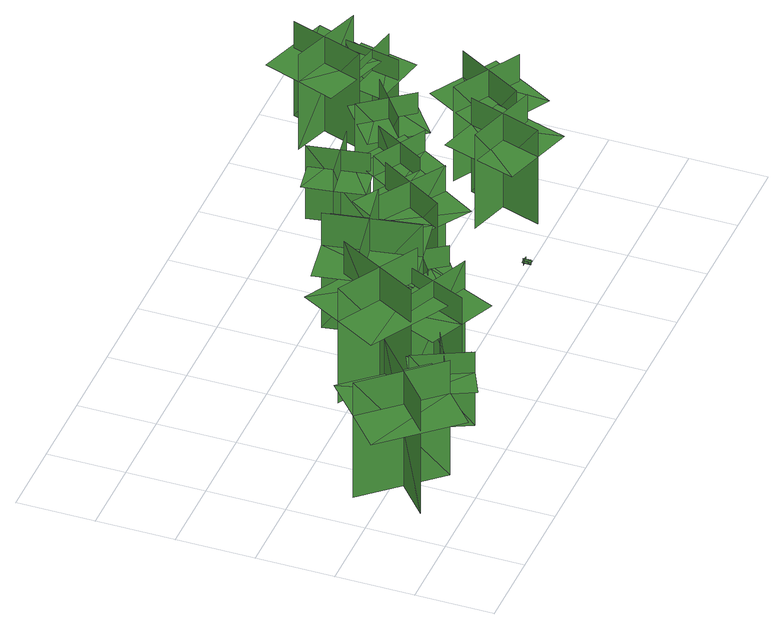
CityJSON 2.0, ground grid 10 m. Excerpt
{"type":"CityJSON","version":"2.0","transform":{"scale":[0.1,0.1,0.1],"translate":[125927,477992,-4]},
"CityObjects":{
"tree1":{"type":"SolitaryVegetationObject","geometry":[{"type":"MultiSurface","lod":"1","boundaries":[[[0,1,2]],[[0,2,3]],[[4,5,6]],[[4,6,7]],[[8,9,10]],[[8,10,11]],[[8,11,12]],[[8,12,13]]]}]},
"tree2":{"type":"SolitaryVegetationObject","geometry":[{"type":"MultiSurface","lod":"1","boundaries":[[[14,15,16]],[[14,16,17]],[[18,19,20]],[[18,20,21]],[[22,23,24]],[[22,24,25]],[[22,25,26]],[[22,26,27]]]}]},
"tree3":{"type":"SolitaryVegetationObject","geometry":[{"type":"MultiSurface","lod":"1","boundaries":[[[28,29,30]],[[28,30,31]],[[32,33,34]],[[32,34,35]],[[36,37,38]],[[36,38,39]],[[36,39,40]],[[36,40,41]]]}]},
"tree4":{"type":"SolitaryVegetationObject","geometry":[{"type":"MultiSurface","lod":"1","boundaries":[[[42,43,44]],[[42,44,45]],[[46,47,48]],[[46,48,49]],[[50,51,52]],[[50,52,53]],[[50,53,54]],[[50,54,55]]]}]},
"tree5":{"type":"SolitaryVegetationObject","geometry":[{"type":"MultiSurface","lod":"1","boundaries":[[[56,57,58]],[[56,58,59]],[[60,61,62]],[[60,62,63]],[[64,65,66]],[[64,66,67]],[[64,67,68]],[[64,68,69]]]}]},
"tree6":{"type":"SolitaryVegetationObject","geometry":[{"type":"MultiSurface","lod":"1","boundaries":[[[70,71,72]],[[70,72,73]],[[74,75,76]],[[74,76,77]],[[78,79,80]],[[78,80,81]],[[78,81,82]],[[78,82,83]]]}]},
"tree7":{"type":"SolitaryVegetationObject","geometry":[{"type":"MultiSurface","lod":"1","boundaries":[[[84,85,86]],[[84,86,87]],[[88,89,90]],[[88,90,91]],[[92,93,94]],[[92,94,95]],[[92,95,96]],[[92,96,97]]]}]},
"tree8":{"type":"SolitaryVegetationObject","geometry":[{"type":"MultiSurface","lod":"1","boundaries":[[[98,99,100]],[[98,100,101]],[[102,103,104]],[[102,104,105]],[[106,107,108]],[[106,108,109]],[[106,109,110]],[[106,110,111]]]}]},
"tree9":{"type":"SolitaryVegetationObject","geometry":[{"type":"MultiSurface","lod":"1","boundaries":[[[112,113,114]],[[112,114,115]],[[116,117,118]],[[116,118,119]],[[120,121,122]],[[120,122,123]],[[120,123,124]],[[120,124,125]]]}]},
"tree10":{"type":"SolitaryVegetationObject","geometry":[{"type":"MultiSurface","lod":"1","boundaries":[[[126,127,128]],[[126,128,129]],[[130,131,132]],[[130,132,133]],[[134,135,136]],[[134,136,137]],[[134,137,138]],[[134,138,139]]]}]},
"tree11":{"type":"SolitaryVegetationObject","geometry":[{"type":"MultiSurface","lod":"1","boundaries":[[[140,141,142]],[[140,142,143]],[[144,145,146]],[[144,146,147]],[[148,149,150]],[[148,150,151]],[[148,151,152]],[[148,152,153]]]}]},
"tree12":{"type":"SolitaryVegetationObject","geometry":[{"type":"MultiSurface","lod":"1","boundaries":[[[154,155,156]],[[154,156,157]],[[158,159,160]],[[158,160,161]],[[162,163,164]],[[162,164,165]],[[162,165,166]],[[162,166,167]]]}]},
"tree13":{"type":"SolitaryVegetationObject","geometry":[{"type":"MultiSurface","lod":"1","boundaries":[[[168,169,170]],[[168,170,171]],[[172,173,174]],[[172,174,175]],[[176,177,178]],[[176,178,179]],[[176,179,180]],[[176,180,181]]]}]},
"tree14":{"type":"SolitaryVegetationObject","geometry":[{"type":"MultiSurface","lod":"1","boundaries":[[[182,183,184]],[[182,184,185]],[[186,187,188]],[[186,188,189]],[[190,191,192]],[[190,192,193]],[[190,193,194]],[[190,194,195]]]}]},
"tree15":{"type":"SolitaryVegetationObject","geometry":[{"type":"MultiSurface","lod":"1","boundaries":[[[196,197,198]],[[196,198,199]],[[200,201,202]],[[200,202,203]],[[204,205,206]],[[204,206,207]],[[204,207,208]],[[204,208,209]]]}]}
},
"vertices":[
[50,50,1],[141,130,1],[141,130,170],[50,50,170],[131,44,1],[50,135,1],[50,135,170],[131,44,170],[131,44,122],[177,85,122],[96,176,122],[50,135,122],[5,95,122],[86,4,122],
[175,65,7],[245,100,7],[245,100,115],[175,65,115],[224,48,7],[190,118,7],[190,118,115],[224,48,115],[224,48,85],[259,66,85],[224,135,85],[190,118,85],[155,101,85],[189,31,85],
[242,135,1],[301,242,1],[301,242,170],[242,135,170],[320,157,1],[214,216,1],[214,216,170],[320,157,170],[320,157,122],[350,210,122],[243,269,122],[214,216,122],[184,163,122],[290,104,122],
[254,147,8],[346,107,8],[346,107,146],[254,147,146],[278,85,8],[318,176,8],[318,176,146],[278,85,146],[278,85,107],[324,65,107],[364,156,107],[318,176,107],[272,196,107],[233,105,107],
[409,240,1],[289,218,1],[289,218,170],[409,240,170],[343,286,1],[364,167,1],[364,167,170],[343,286,170],[343,286,123],[283,276,123],[304,156,123],[364,167,123],[424,177,123],[403,297,123],
[404,149,8],[359,213,8],[359,213,116],[404,149,116],[413,200,8],[350,155,8],[350,155,116],[413,200,116],[413,200,86],[391,232,86],[328,187,86],[350,155,86],[372,124,86],[436,169,86],
[490,262,8],[438,177,8],[438,177,146],[490,262,146],[426,247,8],[510,194,8],[510,194,146],[426,247,146],[426,247,108],[399,205,108],[484,152,108],[510,194,108],[537,236,108],[452,289,108],
[528,95,14],[535,95,14],[535,105,14],[528,105,14],[531,95,18],[531,95,11],[531,105,11],[531,105,18],[531,103,18],[535,103,18],[535,103,11],[531,103,11],[527,103,11],[527,103,18],
[540,300,6],[527,376,6],[527,376,113],[540,300,113],[570,341,6],[493,328,6],[493,328,113],[570,341,113],[570,341,83],[563,380,83],[487,367,83],[493,328,83],[500,290,83],[576,303,83],
[548,241,9],[588,308,9],[588,308,117],[548,241,117],[599,254,9],[532,293,9],[532,293,117],[599,254,117],[599,254,87],[619,287,87],[552,327,87],[532,293,87],[512,260,87],[579,220,87],
[669,152,10],[574,182,10],[574,182,148],[669,152,148],[639,211,10],[609,116,10],[609,116,148],[639,211,148],[639,211,109],[591,226,109],[562,131,109],[609,116,109],[657,101,109],[686,196,109],
[666,288,8],[619,349,8],[619,349,116],[666,288,116],[673,339,8],[612,292,8],[612,292,116],[673,339,116],[673,339,86],[649,370,86],[588,322,86],[612,292,86],[635,261,86],[697,308,86],
[739,189,8],[653,239,8],[653,239,147],[739,189,147],[722,253,8],[672,167,8],[672,167,147],[722,253,147],[722,253,108],[679,278,108],[629,192,108],[672,167,108],[715,142,108],[765,228,108],
[712,461,2],[680,367,2],[680,367,141],[712,461,141],[653,433,2],[747,400,2],[747,400,141],[653,433,141],[653,433,102],[636,386,102],[731,353,102],[747,400,102],[763,448,102],[669,480,102],
[719,333,6],[734,409,6],[734,409,114],[719,333,114],[762,361,6],[686,377,6],[686,377,114],[762,361,114],[762,361,84],[770,399,84],[694,415,84],[686,377,84],[678,339,84],[754,323,84]
]}
